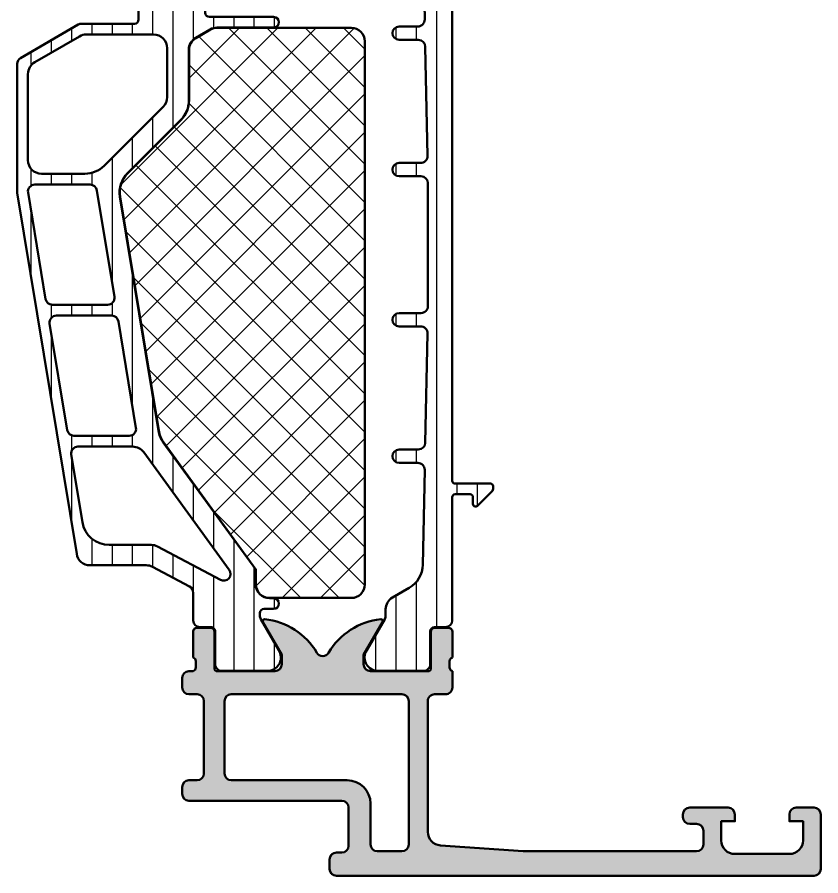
# Model space of a CAD drawing. Extents: x -20 to 43, y 0 to 100.
# Drawn here: x -15.9 to 43, y 0 to 62.9 of the extents above; entities that cross this region are included whole.
import ezdxf

# ---------------------------------------------------------------- set-up
doc = ezdxf.new("R2010")
doc.units = 0
for name, color, linetype, lineweight in [('0S-Alu contour', 7, 'Continuous', 50), ('0S-Alu hatch', 252, 'Continuous', 25), ('0S-Plastic contour', 254, 'Continuous', 50), ('0S-Plastic hatch', 253, 'Continuous', 25), ('0S-PT contour', 91, 'Continuous', 50), ('0S-PT hatch', 103, 'Continuous', 25)]:
    doc.layers.add(name, color=color, linetype=linetype, lineweight=lineweight)
pattern_1 = [(90, (0, 0), (-1.4859, 0), [])]

# ---------------------------------------------------------------- blocks, each defined once
blk = doc.blocks.new('245333__9DB8FEA5_2198_41D2_91DC_94A7C987D5EC___877F14B3_9AE6_434F_A324_C2FB7B6E098E_')
at = {"layer": '0S-Plastic hatch'}
h = blk.add_hatch(dxfattribs=at)
h.set_pattern_fill('ANSI31', color=256, scale=0.4680000000000001, angle=45, style=0)
h.set_pattern_definition(pattern_1)
edge = h.paths.add_edge_path()
edge.add_ellipse((-7.300000000000054, 62.75000000000009), major_axis=(-0.3100000000001444, 0), ratio=1, start_angle=90.00000000000131, end_angle=180, ccw=False)
edge.add_line((-7.300000000000046, 62.43999999999994), (-11.16602540378483, 62.43999999999995))
edge.add_arc((-11.16602540378483, 61.95000000000001), 0.4899999999999381, 90.00000000000082, 120.0000000000039)
edge.add_line((-11.41102540378482, 62.37435244785431), (-15.64499999999994, 59.92986607498724))
edge.add_arc((-15.39999999999991, 59.50551362713285), 0.4900000000000251, 120.0000000000018, 180)
edge.add_line((-15.88999999999994, 59.50551362713285), (-15.88999999999994, 50.05081865226767))
edge.add_line((-15.88999999999994, 50.05081865226767), (-11.52815944526324, 23.58898595353155))
edge.add_arc((-10.55134089668843, 23.74999999999993), 0.9899999999999542, 189.3601908019135, 270.0000000000008)
edge.add_line((-10.55134089668842, 22.75999999999998), (-6.449137756705169, 22.76000000000002))
edge.add_ellipse((-6.449137756705148, 21.74999999999991), major_axis=(-1.010000000000104, 0), ratio=1, start_angle=242.0205256115218, end_angle=270.0000000000012, ccw=False)
edge.add_line((-5.975290978483762, 22.64194687665201), (-3.260730834759506, 21.19983680029858))
edge.add_ellipse((-3.499999999999957, 20.74944778337535), major_axis=(-0.509999999999939, 0), ratio=1, start_angle=180, end_angle=242.02052561152152, ccw=False)
edge.add_line((-2.990000000000019, 20.74944778337535), (-2.989999999999916, 18.70999432109069))
edge.add_arc((-2.500002678902006, 18.70999432109071), 0.4899973210979099, 180, 269.9999999999992)
edge.add_line((-2.500002678902013, 18.2199969999928), (-1.689668666662214, 18.21999699999999))
edge.add_ellipse((-1.689668666659464, 17.90999699999998), major_axis=(-0.3100000000000094, 0), ratio=1, start_angle=179.9920752627534, end_angle=270.00000000050824, ccw=False)
edge.add_line((-1.37966866962467, 17.90995412304535), (-1.380000612376463, 15.51006375070075))
edge.add_arc((-0.8900046396270795, 15.50999597742939), 0.4899959774363776, 179.992075195331, 270.000000001076)
edge.add_line((-0.890004639617878, 15.01999999999302), (2.585822496191418, 15.01999999999999))
edge.add_arc((2.444228849115333, 15.99981807472283), 0.9899960709244703, 278.2228963588986, 392.7407569883272)
edge.add_line((3.27694055409673, 16.53524634894158), (1.958315574671388, 18.81917212144135))
edge.add_ellipse((2.399914507581875, 19.07412934928548), major_axis=(-0.5099145081066464, 0), ratio=1, start_angle=0, end_angle=29.999996599456495, ccw=False)
edge.add_line((1.889999999475229, 19.07412934928548), (1.890000000000078, 19.25000000092515))
edge.add_ellipse((2.200000000000024, 19.25000000000002), major_axis=(-0.3099999999999454, 0), ratio=1, start_angle=270.0000000000026, end_angle=360, ccw=False)
edge.add_line((2.200000000000009, 19.55999999999997), (2.900000000000041, 19.56))
edge.add_arc((2.900000000000034, 19.95000000000001), 0.3900000000000077, 270.000000000001, 450.000000000001)
edge.add_line((2.900000000000027, 20.34000000000002), (2.600000000000065, 20.34000000000001))
edge.add_ellipse((2.600000000000044, 21.35000000000001), major_axis=(-1.009999999999994, 0), ratio=1, start_angle=0, end_angle=90.0000000000012, ccw=False)
edge.add_line((1.590000000000049, 21.35000000000001), (1.590000000000053, 22.44675080303767))
edge.add_line((1.590000000000053, 22.44675080303767), (-5.179983979571751, 31.76483435439978))
edge.add_ellipse((-3.553859820878166, 32.9462827115076), major_axis=(-2.009999999999919, 0), ratio=1, start_angle=9.360190801913404, end_angle=35.999999999999716, ccw=False)
edge.add_line((-5.537097480105813, 32.6193754050415), (-8.36144021261586, 49.75372131560254))
edge.add_ellipse((-6.378202553388085, 50.08062862206865), major_axis=(-2.010000000000048, 0), ratio=1, start_angle=-45.00000000000023, end_angle=9.360190801913177, ccw=False)
edge.add_line((-7.799487183573072, 51.50191325225365), (-3.892857505438762, 55.4085429303879))
edge.add_arc((-5.299999999999997, 56.81568542494915), 1.990000000000012, 314.9999999999999, 360)
edge.add_line((-3.309999999999984, 56.81568542494915), (-3.309999999999867, 60.53341924626915))
edge.add_ellipse((-2.29999999999984, 60.53341924626912), major_axis=(-1.010000000000026, 0), ratio=1, start_angle=300, end_angle=360, ccw=False)
edge.add_line((-2.804999999999854, 61.40810490409142), (-1.73705080756882, 62.0246856578223))
edge.add_ellipse((-1.232050807568825, 61.15000000000002), major_axis=(-1.009999999999991, 0), ratio=1, start_angle=270.0000000000008, end_angle=300, ccw=False)
edge.add_line((-1.232050807568839, 62.16000000000001), (2.900000000000027, 62.16000000000001))
edge.add_arc((2.900000000000027, 62.55000000000001), 0.3900000000000006, 270, 450)
edge.add_line((2.900000000000027, 62.94000000000001), (-1.799999999999862, 62.93999999999995))
edge.add_ellipse((-1.799999999999855, 63.25), major_axis=(-0.310000000000052, 0), ratio=1, start_angle=0, end_angle=89.99999999999869, ccw=False)
edge.add_line((-2.109999999999907, 63.25), (-2.110000000522951, 63.42587054615558))
edge.add_ellipse((-1.600085349575124, 63.42587054617023), major_axis=(-0.5099146509478274, 0), ratio=1, start_angle=330.0000034023245, end_angle=360, ccw=False)
edge.add_line((-2.041684406197632, 63.68082784542122), (-0.7230594076423742, 65.96475365105847))
edge.add_arc((-1.555771112623823, 66.50018192527715), 0.9899960709244755, 327.2592430116779, 441.7771036411004)
edge.add_line((-1.414177465547719, 67.47999999999999), (-4.890004601357063, 67.48000000000695))
edge.add_arc((-4.890004601357041, 66.99000402256138), 0.4899959774455738, 90.00000000000249, 180.0079248057727)
edge.add_line((-5.380000574115619, 66.98993624928089), (-5.379668631363848, 64.59004587698514))
edge.add_ellipse((-5.689668628413841, 64.5900030000152), major_axis=(-0.3100000000152093, 0), ratio=1, start_angle=90.0000000028117, end_angle=180.0079247400522, ccw=False)
edge.add_line((-5.689668628398628, 64.280003), (-6.500000000000206, 64.28000299999998))
edge.add_arc((-6.500000000000198, 63.79000299999998), 0.4899999999999949, 90.00000000000082, 180)
edge.add_line((-6.990000000000193, 63.79000299999998), (-6.989999999999909, 62.75000000000009))
edge = h.paths.add_edge_path()
edge.add_ellipse((-10.92842712474605, 53.45000000000009), major_axis=(-2.000000000000013, 0), ratio=1, start_angle=89.9999999999996, end_angle=135.0000000000006, ccw=False)
edge.add_line((-10.92842712474606, 51.45000000000007), (-14.10000000000004, 51.45000000000008))
edge.add_ellipse((-14.10000000000004, 52.44999999999996), major_axis=(-0.9999999999998792, 0), ratio=1, start_angle=0, end_angle=90, ccw=False)
edge.add_line((-15.09999999999992, 52.44999999999996), (-15.09999999999991, 58.75495827718645))
edge.add_ellipse((-14.09999999999986, 58.75495827718645), major_axis=(-1.000000000000049, 0), ratio=1, start_angle=299.9999999999996, end_angle=360, ccw=False)
edge.add_line((-14.59999999999988, 59.62098368097094), (-11.31769145362403, 61.51602540378438))
edge.add_ellipse((-10.817691453624, 60.64999999999987), major_axis=(-1.000000000000083, 0), ratio=1, start_angle=269.9999999999996, end_angle=299.9999999999991, ccw=False)
edge.add_line((-10.817691453624, 61.64999999999994), (-5.899999999999842, 61.64999999999992))
edge.add_ellipse((-5.899999999999849, 60.64999999999994), major_axis=(-0.9999999999999857, 0), ratio=1, start_angle=180, end_angle=269.9999999999996, ccw=False)
edge.add_line((-4.899999999999863, 60.64999999999994), (-4.899999999999977, 57.06421356237299))
edge.add_ellipse((-5.899999999999991, 57.06421356237303), major_axis=(-1.000000000000014, 0), ratio=1, start_angle=134.9999999999999, end_angle=180, ccw=False)
edge.add_line((-5.192893218813434, 56.35710678118647), (-9.514213562372934, 52.035786437627))
edge = h.paths.add_edge_path()
edge.add_line((-10.05162119400548, 50.23132022548909), (-8.765906908291077, 42.43132022548903))
edge.add_ellipse((-9.259249609591507, 42.34999999999994), major_axis=(-0.5, 0), ratio=1, start_angle=90.0000000000008, end_angle=189.3601908019147, ccw=False)
edge.add_line((-9.2592496095915, 41.84999999999994), (-13.31322668217834, 41.84999999999987))
edge.add_ellipse((-13.31322668217834, 42.34999999999987), major_axis=(-0.5000000000000071, 0), ratio=1, start_angle=9.360190801914598, end_angle=90.0000000000008, ccw=False)
edge.add_line((-13.80656938347878, 42.26867977451078), (-15.09228366919318, 50.06867977451092))
edge.add_ellipse((-14.59894096789276, 50.15), major_axis=(-0.4999999999999977, 0), ratio=1, start_angle=-90, end_angle=9.36019080191312, ccw=False)
edge.add_line((-14.59894096789276, 50.65), (-10.54496389530591, 50.65000000000001))
edge.add_ellipse((-10.5449638953059, 50.15000000000001), major_axis=(-0.4999999999999929, 0), ratio=1, start_angle=189.3601908019131, end_angle=270.0000000000008, ccw=False)
edge = h.paths.add_edge_path()
edge.add_line((-8.469203611587785, 40.63132022548901), (-7.183489325873509, 32.83132022548905))
edge.add_ellipse((-7.676832027173936, 32.74999999999997), major_axis=(-0.4999999999999977, 0), ratio=1, start_angle=90.0000000000008, end_angle=189.3601908019131, ccw=False)
edge.add_line((-7.676832027173929, 32.24999999999996), (-11.73080909976075, 32.24999999999989))
edge.add_ellipse((-11.73080909976076, 32.7499999999999), major_axis=(-0.5, 0), ratio=1, start_angle=9.360190801912324, end_angle=90.0000000000008, ccw=False)
edge.add_line((-12.22415180106119, 32.66867977451082), (-13.50986608677547, 40.46867977451078))
edge.add_ellipse((-13.01652338547504, 40.54999999999988), major_axis=(-0.5000000000000059, 0), ratio=1, start_angle=-90, end_angle=9.360190801913802, ccw=False)
edge.add_line((-13.01652338547504, 41.04999999999987), (-8.962546312888222, 41.04999999999993))
edge.add_ellipse((-8.962546312888215, 40.54999999999993), major_axis=(-0.5, 0), ratio=1, start_angle=189.3601908019131, end_angle=270.0000000000008, ccw=False)
edge = h.paths.add_edge_path()
edge.add_line((-6.617099971167313, 31.03778525229242), (-0.3545223396388053, 22.41808662470939))
edge.add_ellipse((-0.7590308368262769, 22.12419399856317), major_axis=(-0.4999999999999938, 0), ratio=1, start_angle=62.02052561152033, end_angle=215.9999999999994, ccw=False)
edge.add_line((-0.9936084498071444, 21.68263613883446), (-5.606275895685634, 24.1331157194574))
edge.add_arc((-6.075431121647334, 23.25000000000009), 0.9999999999998893, 62.0205256115197, 90.00000000000072)
edge.add_line((-6.075431121647346, 24.24999999999998), (-9.13913912611224, 24.24999999999994))
edge.add_ellipse((-9.13913912611227, 26.24999999999988), major_axis=(-1.999999999999943, 0), ratio=1, start_angle=9.360190801913689, end_angle=90.0000000000008, ccw=False)
edge.add_line((-11.11250993131393, 25.92471909804355), (-11.92744850435802, 30.86867977451082))
edge.add_ellipse((-11.43410580305759, 30.9499999999999), major_axis=(-0.5000000000000054, 0), ratio=1, start_angle=-89.9999999999992, end_angle=9.360190801913404, ccw=False)
edge.add_line((-11.4341058030576, 31.44999999999991), (-7.42611696554227, 31.44999999999996))
edge.add_ellipse((-7.426116965542263, 30.44999999999995), major_axis=(-1.000000000000003, 0), ratio=1, start_angle=215.9999999999999, end_angle=270.0000000000004, ccw=False)
at = {"layer": '0S-Alu contour', "color": 7}
for points in [[(-14.59999999999988, 59.62098368097094), (-11.31769145362403, 61.51602540378438)], [(-10.817691453624, 61.64999999999994), (-5.899999999999842, 61.64999999999992)], [(-4.899999999999863, 60.64999999999994), (-4.899999999999977, 57.06421356237299)], [(-15.09999999999992, 52.44999999999996), (-15.09999999999991, 58.75495827718645)], [(-5.192893218813434, 56.35710678118647), (-9.514213562372934, 52.035786437627)], [(-10.92842712474606, 51.45000000000007), (-14.10000000000004, 51.45000000000008)], [(-14.59894096789276, 50.65), (-10.54496389530591, 50.65000000000001)], [(-13.80656938347878, 42.26867977451078), (-15.09228366919318, 50.06867977451092)], [(-10.05162119400548, 50.23132022548909), (-8.765906908291077, 42.43132022548903)], [(-9.2592496095915, 41.84999999999994), (-13.31322668217834, 41.84999999999987)], [(-13.01652338547504, 41.04999999999987), (-8.962546312888222, 41.04999999999993)], [(-12.22415180106119, 32.66867977451082), (-13.50986608677547, 40.46867977451078)], [(-8.469203611587785, 40.63132022548901), (-7.183489325873509, 32.83132022548905)], [(-7.676832027173929, 32.24999999999996), (-11.73080909976075, 32.24999999999989)], [(-11.11250993131393, 25.92471909804355), (-11.92744850435802, 30.86867977451082)], [(-11.4341058030576, 31.44999999999991), (-7.42611696554227, 31.44999999999996)], [(-6.617099971167313, 31.03778525229242), (-0.3545223396388053, 22.41808662470939)], [(-6.075431121647346, 24.24999999999998), (-9.13913912611224, 24.24999999999994)], [(-0.9936084498071444, 21.68263613883446), (-5.606275895685634, 24.1331157194574)]]:
    blk.add_lwpolyline(points, dxfattribs=at)
at = {"layer": '0S-Alu contour', "color": 7, "extrusion": (0, 0, -1)}
for centre, radius, start, end in [((10.817691453624, 60.64999999999987), 1.000000000000083, 60.00000000000089, 90.0000000000004), ((5.899999999999849, 60.64999999999994), 0.9999999999999857, 90.0000000000004, 180), ((14.09999999999986, 58.75495827718645), 1.000000000000049, 0, 60.00000000000041), ((5.899999999999991, 57.06421356237303), 1.000000000000014, 180, 225.0000000000001), ((14.10000000000004, 52.44999999999996), 0.9999999999998792, 270, 0), ((10.92842712474605, 53.45000000000009), 2.000000000000013, 224.9999999999995, 270.0000000000004), ((14.59894096789276, 50.15), 0.4999999999999977, 350.6398091980869, 90), ((10.5449638953059, 50.15000000000001), 0.4999999999999929, 89.9999999999992, 170.6398091980869), ((13.31322668217834, 42.34999999999987), 0.5000000000000071, 269.9999999999992, 350.6398091980854), ((9.259249609591507, 42.34999999999994), 0.5, 170.6398091980853, 269.9999999999992), ((13.01652338547504, 40.54999999999988), 0.5000000000000059, 350.6398091980862, 90), ((8.962546312888215, 40.54999999999993), 0.5, 89.9999999999992, 170.6398091980869), ((7.676832027173936, 32.74999999999997), 0.4999999999999977, 170.6398091980869, 269.9999999999992), ((11.73080909976076, 32.7499999999999), 0.5, 269.9999999999992, 350.6398091980877), ((11.43410580305759, 30.9499999999999), 0.5000000000000054, 350.6398091980866, 89.9999999999992), ((7.426116965542263, 30.44999999999995), 1.000000000000003, 89.99999999999959, 144.0000000000001), ((9.13913912611227, 26.24999999999988), 1.999999999999943, 269.9999999999992, 350.6398091980863), ((0.7590308368262769, 22.12419399856317), 0.4999999999999938, 144.0000000000006, 297.9794743884797)]:
    blk.add_arc(centre, radius, start, end, dxfattribs=at)
at = {"layer": '0S-Alu contour', "color": 7}
blk.add_arc((-6.075431121647334, 23.25000000000009), 0.9999999999998893, 62.0205256115197, 90.00000000000072, dxfattribs=at)
at = {"layer": '0S-Plastic contour', "color": 7}
for points in [[(-1.414177465547719, 67.47999999999999), (-4.890004601357063, 67.48000000000695)], [(-5.380000574115619, 66.98993624928089), (-5.379668631363848, 64.59004587698514)], [(-2.041684406197632, 63.68082784542122), (-0.7230594076423742, 65.96475365105847)], [(-5.689668628398628, 64.280003), (-6.500000000000206, 64.28000299999998)], [(-6.990000000000193, 63.79000299999998), (-6.989999999999909, 62.75000000000009)], [(-2.109999999999907, 63.25), (-2.110000000522951, 63.42587054615558)], [(2.900000000000027, 62.94000000000001), (-1.799999999999862, 62.93999999999995)], [(-11.41102540378482, 62.37435244785431), (-15.64499999999994, 59.92986607498724)], [(-7.300000000000046, 62.43999999999994), (-11.16602540378483, 62.43999999999995)], [(-2.804999999999854, 61.40810490409142), (-1.73705080756882, 62.0246856578223)], [(-1.232050807568839, 62.16000000000001), (2.900000000000027, 62.16000000000001)], [(-3.309999999999984, 56.81568542494915), (-3.309999999999867, 60.53341924626915)], [(-15.88999999999994, 59.50551362713285), (-15.88999999999994, 50.05081865226767), (-11.52815944526324, 23.58898595353155)], [(-7.799487183573072, 51.50191325225365), (-3.892857505438762, 55.4085429303879)], [(-5.537097480105813, 32.6193754050415), (-8.36144021261586, 49.75372131560254)], [(1.590000000000049, 21.35000000000001), (1.590000000000053, 22.44675080303767), (-5.179983979571751, 31.76483435439978)], [(-10.55134089668842, 22.75999999999998), (-6.449137756705169, 22.76000000000002)], [(-5.975290978483762, 22.64194687665201), (-3.260730834759506, 21.19983680029858)], [(-2.990000000000019, 20.74944778337535), (-2.989999999999916, 18.70999432109069)], [(2.900000000000027, 20.34000000000002), (2.600000000000065, 20.34000000000001)], [(2.200000000000009, 19.55999999999997), (2.900000000000041, 19.56)], [(1.889999999475229, 19.07412934928548), (1.890000000000078, 19.25000000092515)], [(3.27694055409673, 16.53524634894158), (1.958315574671388, 18.81917212144135)], [(-2.500002678902013, 18.2199969999928), (-1.689668666662214, 18.21999699999999)], [(-1.37966866962467, 17.90995412304535), (-1.380000612376463, 15.51006375070075)], [(-0.890004639617878, 15.01999999999302), (2.585822496191418, 15.01999999999999)]]:
    blk.add_lwpolyline(points, dxfattribs=at)
for centre, radius, start, end in [((-4.890004601357041, 66.99000402256138), 0.4899959774455738, 90.00000000000249, 180.0079248057727), ((-1.555771112623823, 66.50018192527715), 0.9899960709244755, 327.2592430116779, 81.77710364110041), ((-6.500000000000198, 63.79000299999998), 0.4899999999999949, 90.00000000000082, 180), ((2.900000000000027, 62.55000000000001), 0.3900000000000006, 270, 90), ((-11.16602540378483, 61.95000000000001), 0.4899999999999381, 90.00000000000082, 120.0000000000039), ((-15.39999999999991, 59.50551362713285), 0.4900000000000251, 120.0000000000018, 180), ((-5.299999999999997, 56.81568542494915), 1.990000000000012, 314.9999999999999, 0), ((-10.55134089668843, 23.74999999999993), 0.9899999999999542, 189.3601908019135, 270.0000000000008), ((2.900000000000034, 19.95000000000001), 0.3900000000000077, 270.000000000001, 90.00000000000104), ((-2.500002678902006, 18.70999432109071), 0.4899973210979099, 180, 269.9999999999992), ((2.444228849115333, 15.99981807472283), 0.9899960709244703, 278.2228963588986, 32.74075698832719), ((-0.8900046396270795, 15.50999597742939), 0.4899959774363776, 179.992075195331, 270.000000001076)]:
    blk.add_arc(centre, radius, start, end, dxfattribs=at)
at = {"layer": '0S-Plastic contour', "color": 7, "extrusion": (0, 0, -1)}
for centre, radius, start, end in [((5.689668628413841, 64.5900030000152), 0.3100000000152093, 179.9920752599478, 269.9999999971883), ((1.600085349575124, 63.42587054617023), 0.5099146509478274, 0, 29.99999659767549), ((1.799999999999855, 63.25), 0.310000000000052, 270.0000000000013, 0), ((7.300000000000054, 62.75000000000009), 0.3100000000001444, 180, 269.9999999999987), ((1.232050807568825, 61.15000000000002), 1.009999999999991, 60.00000000000003, 89.9999999999992), ((2.29999999999984, 60.53341924626912), 1.010000000000026, 0, 59.99999999999997), ((6.378202553388085, 50.08062862206865), 2.010000000000048, 350.6398091980868, 45.00000000000024), ((3.553859820878166, 32.9462827115076), 2.009999999999919, 324.0000000000003, 350.6398091980866), ((6.449137756705148, 21.74999999999991), 1.010000000000104, 89.99999999999879, 117.9794743884782), ((3.499999999999957, 20.74944778337535), 0.509999999999939, 117.9794743884785, 180), ((-2.600000000000044, 21.35000000000001), 1.009999999999994, 269.9999999999988, 0), ((-2.200000000000024, 19.25000000000002), 0.3099999999999454, 0, 89.99999999999739), ((-2.399914507581875, 19.07412934928548), 0.5099145081066464, 330.0000034005435, 0), ((1.689668666659464, 17.90999699999998), 0.3100000000000094, 89.99999999949178, 180.0079247372467)]:
    blk.add_arc(centre, radius, start, end, dxfattribs=at)
blk = doc.blocks.new('465790__BE0D87D7_DF7E_4450_B48A_4E6B2054C788_')
at = {"layer": '0S-PT hatch'}
h = blk.add_hatch(dxfattribs=at)
h.set_pattern_fill('ANSI37', color=256, scale=0.625, angle=90, style=0)
h.set_pattern_definition([(135, (0, 0), (-1.403165018917055, -1.403165018917055), []), (225, (0, 0), (1.403165018917055, -1.403165018917055), [])])
edge = h.paths.add_edge_path()
edge.add_line((9.590000000000067, 61.14999999999987), (9.590000000000124, 21.35000000000009))
edge.add_ellipse((8.6000000000001, 21.35000000000009), major_axis=(-0.9900000000000233, 0), ratio=1, start_angle=89.9999999999996, end_angle=180, ccw=False)
edge.add_line((8.600000000000094, 20.36000000000006), (2.900000000000019, 20.36000000000006))
edge.add_line((2.900000000000019, 20.36000000000006), (2.600000000000065, 20.36000000000001))
edge.add_ellipse((2.600000000000044, 21.35000000000001), major_axis=(-0.9899999999999913, 0), ratio=1, start_angle=0, end_angle=90.0000000000012, ccw=False)
edge.add_line((1.610000000000052, 21.35000000000001), (1.610000000000049, 22.45324919696233))
edge.add_line((1.610000000000049, 22.45324919696233), (-5.163803639684252, 31.77659005944564))
edge.add_ellipse((-3.553859820878166, 32.94628271150761), major_axis=(-1.989999999999923, 0), ratio=1, start_angle=9.360190801913518, end_angle=35.999999999999886, ccw=False)
edge.add_line((-5.5173637720538, 32.62262821406107), (-8.341706504563845, 49.7569741246221))
edge.add_ellipse((-6.378202553388092, 50.08062862206865), major_axis=(-1.990000000000043, 0), ratio=1, start_angle=-45.0000000000004, end_angle=9.360190801913404, ccw=False)
edge.add_line((-7.785345047949343, 51.48777111662992), (-3.878715369815033, 55.39440079476417))
edge.add_arc((-5.300000000000011, 56.81568542494915), 2.010000000000019, 315.0000000000002, 360)
edge.add_line((-3.289999999999992, 56.81568542494915), (-3.289999999999871, 60.53341924626915))
edge.add_ellipse((-2.299999999999847, 60.5334192462691), major_axis=(-0.9900000000000233, 0), ratio=1, start_angle=299.99999999999915, end_angle=360, ccw=False)
edge.add_line((-2.794999999999845, 61.39078439601572), (-1.727050807568815, 62.00736514974662))
edge.add_ellipse((-1.232050807568832, 61.15000000000002), major_axis=(-0.9899999999999893, 0), ratio=1, start_angle=270.0000000000004, end_angle=299.9999999999992, ccw=False)
edge.add_line((-1.232050807568839, 62.14000000000002), (2.900000000000019, 62.13999999999995))
edge.add_line((2.900000000000019, 62.13999999999995), (8.600000000000023, 62.13999999999992))
edge.add_ellipse((8.600000000000016, 61.14999999999987), major_axis=(-0.9900000000000517, 0), ratio=1, start_angle=180, end_angle=269.99999999999955, ccw=False)
at = {"layer": '0S-PT contour', "color": 7}
for points in [[(-2.794999999999845, 61.39078439601572), (-1.727050807568815, 62.00736514974662)], [(-1.232050807568839, 62.14000000000002), (2.900000000000019, 62.13999999999995), (8.600000000000023, 62.13999999999992)], [(9.590000000000067, 61.14999999999987), (9.590000000000124, 21.35000000000009)], [(-3.289999999999992, 56.81568542494915), (-3.289999999999871, 60.53341924626915)], [(-7.785345047949343, 51.48777111662992), (-3.878715369815033, 55.39440079476417)], [(-5.5173637720538, 32.62262821406107), (-8.341706504563845, 49.7569741246221)], [(1.610000000000052, 21.35000000000001), (1.610000000000049, 22.45324919696233), (-5.163803639684252, 31.77659005944564)], [(8.600000000000094, 20.36000000000006), (2.900000000000019, 20.36000000000006), (2.600000000000065, 20.36000000000001)]]:
    blk.add_lwpolyline(points, dxfattribs=at)
at = {"layer": '0S-PT contour', "color": 7, "extrusion": (0, 0, -1)}
for centre, radius, start, end in [((1.232050807568832, 61.15000000000002), 0.9899999999999893, 60.00000000000078, 89.99999999999959), ((-8.600000000000016, 61.14999999999987), 0.9900000000000517, 90.00000000000043, 180), ((2.299999999999847, 60.5334192462691), 0.9900000000000233, 0, 60.00000000000087), ((6.378202553388092, 50.08062862206865), 1.990000000000043, 350.6398091980866, 45.00000000000039), ((3.553859820878166, 32.94628271150761), 1.989999999999923, 324.0000000000002, 350.6398091980865), ((-2.600000000000044, 21.35000000000001), 0.9899999999999913, 269.9999999999988, 0), ((-8.6000000000001, 21.35000000000009), 0.9900000000000233, 180, 270.0000000000004)]:
    blk.add_arc(centre, radius, start, end, dxfattribs=at)
at = {"layer": '0S-PT contour', "color": 7}
blk.add_arc((-5.300000000000011, 56.81568542494915), 2.010000000000019, 315.0000000000002, 0, dxfattribs=at)
blk = doc.blocks.new('245333__FA15FDA5_F8B8_4CA8_B346_1C210107C9AF___FF78E482_AEAB_46B1_B219_FD21EC1E9B16_')
at = {"layer": '0S-Plastic hatch'}
h = blk.add_hatch(dxfattribs=at)
h.set_pattern_fill('ANSI31', color=256, scale=0.4680000000000001, angle=45, style=0)
h.set_pattern_definition(pattern_1)
edge = h.paths.add_edge_path()
edge.add_line((15.98999999999989, 73.79000299999997), (15.98999999999992, 64.75000000000767))
edge.add_arc((16.19999999999993, 64.75000000000767), 0.2100000000000151, 180, 269.9999999999971)
edge.add_line((16.19999999999992, 64.54000000000767), (17.29999999999603, 64.54000000000755))
edge.add_arc((17.29999999999605, 64.75000000000774), 0.2100000000001927, 269.9999999999932, 360)
edge.add_line((17.50999999999624, 64.75000000000774), (17.50999999999623, 65.25000000000763))
edge.add_ellipse((17.69999999999624, 65.25000000000763), major_axis=(-0.1900000000000084, 0), ratio=1, start_angle=225.0000000000016, end_angle=360, ccw=False)
edge.add_line((17.83435028842169, 65.38435028843308), (18.93435028842167, 64.2843502884331))
edge.add_ellipse((18.79999999999616, 64.15000000000761), major_axis=(-0.190000000000084, 0), ratio=1, start_angle=180, end_angle=224.9999999999962, ccw=False)
edge.add_line((18.98999999999624, 64.15000000000761), (18.98999999999601, 63.9500000000072))
edge.add_ellipse((18.7999999999962, 63.95000000000742), major_axis=(-0.1899999999998023, 0), ratio=1, start_angle=90, end_angle=180, ccw=False)
edge.add_line((18.7999999999962, 63.76000000000762), (16.19999999999615, 63.76000000000761))
edge.add_arc((16.19999999999616, 63.55000000001139), 0.2099999999962208, 90.00000000000095, 180)
edge.add_line((15.98999999999994, 63.55000000001139), (15.99000000000006, 28.94999999999603))
edge.add_arc((16.19999999999617, 28.94999999999603), 0.2099999999961071, 180, 270)
edge.add_line((16.19999999999617, 28.73999999999992), (18.79999999999621, 28.73999999999993))
edge.add_ellipse((18.7999999999962, 28.55000000000013), major_axis=(-0.1899999999997952, 0), ratio=1, start_angle=180, end_angle=269.99999999999784, ccw=False)
edge.add_line((18.989999999996, 28.55000000000013), (18.98999999999625, 28.3500000000002))
edge.add_ellipse((18.79999999999621, 28.34999999999995), major_axis=(-0.1900000000000368, 0), ratio=1, start_angle=135.0000000000015, end_angle=180, ccw=False)
edge.add_line((18.93435028842168, 28.21564971157449), (17.83435028842168, 27.11564971157447))
edge.add_ellipse((17.69999999999624, 27.24999999999992), major_axis=(-0.1900000000000011, 0), ratio=1, start_angle=0, end_angle=134.9999999999985, ccw=False)
edge.add_line((17.50999999999624, 27.24999999999992), (17.50999999999624, 27.74999999999979))
edge.add_arc((17.29999999999605, 27.74999999999979), 0.2100000000001891, 0, 90.0000000000058)
edge.add_line((17.29999999999603, 27.95999999999998), (16.20000000000375, 27.95999999999988))
edge.add_arc((16.20000000000377, 27.74999999999617), 0.2100000000037028, 90.00000000000486, 180)
edge.add_line((15.99000000000007, 27.74999999999617), (15.99000000000011, 18.70999700000012))
edge.add_ellipse((15.5, 18.70999700000012), major_axis=(-0.4900000000001051, 0), ratio=1, start_angle=90, end_angle=180, ccw=False)
edge.add_line((15.5, 18.21999700000001), (14.68966598775747, 18.21999700000002))
edge.add_arc((14.68966598775747, 17.90999700000001), 0.3100000000000058, 90, 180)
edge.add_line((14.37966598775746, 17.90999700000001), (14.38000061716089, 15.50999722280127))
edge.add_ellipse((13.89000531041818, 15.50999530673904), major_axis=(-0.4899953067464561, 0), ratio=1, start_angle=89.99992156330188, end_angle=180.0002240468632, ccw=False)
edge.add_line((13.89000463962507, 15.01999999999304), (10.41417750381583, 15.02000000000001))
edge.add_ellipse((10.55577115089187, 15.99981807472286), major_axis=(-0.9899960709244748, 0), ratio=1, start_angle=-32.74075698839442, end_angle=81.77710364110402, ccw=False)
edge.add_line((9.723059445911097, 16.53524634894259), (11.04169560919379, 18.81919149350405))
edge.add_arc((10.60002263812885, 19.07419146728957), 0.5099999999999473, 330.0000034006555, 360.5398516222405)
edge.add_line((11.11000000000013, 19.07899671221209), (11.11000000000013, 19.53149545762268))
edge.add_ellipse((12.10000000000008, 19.53149545762267), major_axis=(-0.9899999999999485, 0), ratio=1, start_angle=299.9999999999983, end_angle=360, ccw=False)
edge.add_line((11.60500000000013, 20.38886060736924), (12.82844590919087, 21.09521743237939))
edge.add_arc((11.82344590919092, 22.83592849398614), 2.010000000000001, 299.9999999999983, 358.8298047176663)
edge.add_line((13.83302670811728, 22.79487958917154), (13.97488342538068, 29.7395846062411))
edge.add_arc((13.46498978983219, 29.75000000000003), 0.5100000000000029, 358.8298047176656, 449.9999999999996)
edge.add_line((13.4649897898322, 30.26000000000003), (12.1, 30.26000000000003))
edge.add_ellipse((12.1, 30.75000000000003), major_axis=(-0.490000000000002, 0), ratio=1, start_angle=-90, end_angle=90, ccw=False)
edge.add_line((12.1, 31.24000000000004), (13.50584299149151, 31.24000000000002))
edge.add_arc((13.50584299149152, 31.75000000000002), 0.509999999999998, 269.9999999999992, 358.8298047176663)
edge.add_line((14.01573662704, 31.73958460624109), (14.17914943367725, 39.73958460624114))
edge.add_arc((13.66925579812882, 39.75000000000008), 0.5099999999999496, 358.8298047176656, 450.0000000000004)
edge.add_line((13.66925579812882, 40.26000000000002), (12.10000000000001, 40.26000000000002))
edge.add_ellipse((12.10000000000001, 40.75000000000002), major_axis=(-0.490000000000002, 0), ratio=1, start_angle=-90, end_angle=90, ccw=False)
edge.add_line((12.10000000000001, 41.24000000000003), (13.69999999999992, 41.24000000000002))
edge.add_arc((13.69999999999992, 41.7500000000001), 0.5100000000000762, 269.9999999999996, 360)
edge.add_line((14.21, 41.7500000000001), (14.21, 50.75000000000001))
edge.add_arc((13.69999999999999, 50.75000000000001), 0.5100000000000087, 0, 89.9999999999996)
edge.add_line((13.69999999999999, 51.26000000000002), (12.1, 51.26000000000002))
edge.add_ellipse((12.1, 51.75000000000003), major_axis=(-0.490000000000002, 0), ratio=1, start_angle=-90, end_angle=90, ccw=False)
edge.add_line((12.1, 52.24000000000003), (13.66925579812878, 52.24000000000004))
edge.add_arc((13.66925579812878, 52.75000000000003), 0.5099999999999838, 270.0000000000004, 361.1701952823312)
edge.add_line((14.17914943367725, 52.76041539375893), (14.01573662704, 60.76041539375893))
edge.add_arc((13.50584299149152, 60.74999999999999), 0.5099999999999995, 1.170195282334352, 89.999999999998)
edge.add_line((13.50584299149154, 61.25999999999999), (12.09999999999998, 61.26000000000004))
edge.add_ellipse((12.09999999999998, 61.75000000000003), major_axis=(-0.4899999999999878, 0), ratio=1, start_angle=-90, end_angle=90, ccw=False)
edge.add_line((12.09999999999998, 62.24000000000001), (13.46498978983221, 62.24000000000003))
edge.add_arc((13.4649897898322, 62.75000000000003), 0.509999999999998, 270.0000000000008, 361.1701952823344)
edge.add_line((13.97488342538068, 62.76041539375897), (13.83302670811728, 69.70512041082851))
edge.add_arc((11.82344590919098, 69.66407150601391), 2.009999999999937, 1.170195282334352, 59.99999999999964)
edge.add_line((12.82844590919096, 71.40478256762057), (11.60500000000011, 72.11113939263083))
edge.add_ellipse((12.10000000000011, 72.96850454237742), major_axis=(-0.9899999999999904, 0), ratio=1, start_angle=0, end_angle=59.99999999999977, ccw=False)
edge.add_line((11.11000000000011, 72.96850454237742), (11.11000000000015, 73.4210032878028))
edge.add_arc((10.60002263812846, 73.42580853271025), 0.5100000000002292, 359.4601483794541, 389.999996599346)
edge.add_line((11.04169560919363, 73.68080850649592), (9.723059445910877, 75.9647536510575))
edge.add_ellipse((10.55577115089171, 76.50018192527715), major_axis=(-0.989996070924484, 0), ratio=1, start_angle=-81.777103641096, end_angle=32.740756988388284, ccw=False)
edge.add_line((10.41417750381553, 77.47999999999999), (13.89000463962494, 77.48000000000695))
edge.add_ellipse((13.89000463962493, 76.99000402256138), major_axis=(-0.4899959774455738, 0), ratio=1, start_angle=179.9920113084649, end_angle=269.99999999999835, ccw=False)
edge.add_line((14.38000061230764, 76.98993570292706), (14.37966598785453, 74.59000439430844))
edge.add_arc((14.68966598775733, 74.590003), 0.3099999999059286, 179.9997422960936, 270.0000000000007)
edge.add_line((14.68966598775733, 74.28000300009407), (15.49999999999984, 74.280003))
edge.add_ellipse((15.49999999999985, 73.79000299999996), major_axis=(-0.4900000000000376, 0), ratio=1, start_angle=180, end_angle=270.0000000000008, ccw=False)
at = {"layer": '0S-Plastic contour', "color": 7}
for points in [[(10.41417750381553, 77.47999999999999), (13.89000463962494, 77.48000000000695)], [(14.38000061230764, 76.98993570292706), (14.37966598785453, 74.59000439430844)], [(11.04169560919363, 73.68080850649592), (9.723059445910877, 75.9647536510575)], [(14.68966598775733, 74.28000300009407), (15.49999999999984, 74.280003)], [(15.98999999999989, 73.79000299999997), (15.98999999999992, 64.75000000000767)], [(11.11000000000011, 72.96850454237742), (11.11000000000015, 73.4210032878028)], [(12.82844590919096, 71.40478256762057), (11.60500000000011, 72.11113939263083)], [(13.97488342538068, 62.76041539375897), (13.83302670811728, 69.70512041082851)], [(17.50999999999624, 64.75000000000774), (17.50999999999623, 65.25000000000763)], [(17.83435028842169, 65.38435028843308), (18.93435028842167, 64.2843502884331)], [(16.19999999999992, 64.54000000000767), (17.29999999999603, 64.54000000000755)], [(18.7999999999962, 63.76000000000762), (16.19999999999615, 63.76000000000761)], [(18.98999999999624, 64.15000000000761), (18.98999999999601, 63.9500000000072)], [(15.98999999999994, 63.55000000001139), (15.99000000000006, 28.94999999999603)], [(12.09999999999998, 62.24000000000001), (13.46498978983221, 62.24000000000003)], [(13.50584299149154, 61.25999999999999), (12.09999999999998, 61.26000000000004)], [(14.17914943367725, 52.76041539375893), (14.01573662704, 60.76041539375893)], [(12.1, 52.24000000000003), (13.66925579812878, 52.24000000000004)], [(13.69999999999999, 51.26000000000002), (12.1, 51.26000000000002)], [(14.21, 41.7500000000001), (14.21, 50.75000000000001)], [(12.10000000000001, 41.24000000000003), (13.69999999999992, 41.24000000000002)], [(13.66925579812882, 40.26000000000002), (12.10000000000001, 40.26000000000002)], [(14.01573662704, 31.73958460624109), (14.17914943367725, 39.73958460624114)], [(12.1, 31.24000000000004), (13.50584299149151, 31.24000000000002)], [(13.4649897898322, 30.26000000000003), (12.1, 30.26000000000003)], [(13.83302670811728, 22.79487958917154), (13.97488342538068, 29.7395846062411)], [(16.19999999999617, 28.73999999999992), (18.79999999999621, 28.73999999999993)], [(18.989999999996, 28.55000000000013), (18.98999999999625, 28.3500000000002)], [(15.99000000000007, 27.74999999999617), (15.99000000000011, 18.70999700000012)], [(17.29999999999603, 27.95999999999998), (16.20000000000375, 27.95999999999988)], [(17.50999999999624, 27.24999999999992), (17.50999999999624, 27.74999999999979)], [(18.93435028842168, 28.21564971157449), (17.83435028842168, 27.11564971157447)], [(11.60500000000013, 20.38886060736924), (12.82844590919087, 21.09521743237939)], [(11.11000000000013, 19.07899671221209), (11.11000000000013, 19.53149545762268)], [(9.723059445911097, 16.53524634894259), (11.04169560919379, 18.81919149350405)], [(14.37966598775746, 17.90999700000001), (14.38000061716089, 15.50999722280127)], [(15.5, 18.21999700000001), (14.68966598775747, 18.21999700000002)], [(13.89000463962507, 15.01999999999304), (10.41417750381583, 15.02000000000001)]]:
    blk.add_lwpolyline(points, dxfattribs=at)
at = {"layer": '0S-Plastic contour', "color": 7, "extrusion": (0, 0, -1)}
for centre, radius, start, end in [((-10.55577115089171, 76.50018192527715), 0.989996070924484, 327.2592430116117, 81.77710364109603), ((-13.89000463962493, 76.99000402256138), 0.4899959774455738, 90.00000000000165, 180.0079886915352), ((-15.49999999999985, 73.79000299999996), 0.4900000000000376, 89.99999999999918, 180), ((-12.10000000000011, 72.96850454237742), 0.9899999999999904, 300.0000000000002, 0), ((-17.69999999999624, 65.25000000000763), 0.1900000000000084, 0, 134.9999999999984), ((-18.79999999999616, 64.15000000000761), 0.190000000000084, 135.0000000000038, 180), ((-18.7999999999962, 63.95000000000742), 0.1899999999998023, 180, 270), ((-12.09999999999998, 61.75000000000003), 0.4899999999999878, 270, 90), ((-12.1, 51.75000000000003), 0.490000000000002, 270, 90), ((-12.10000000000001, 40.75000000000002), 0.490000000000002, 270, 90), ((-12.1, 30.75000000000003), 0.490000000000002, 270, 90), ((-18.7999999999962, 28.55000000000013), 0.1899999999997952, 90.00000000000216, 180), ((-18.79999999999621, 28.34999999999995), 0.1900000000000368, 180, 224.9999999999985), ((-17.69999999999624, 27.24999999999992), 0.1900000000000011, 225.0000000000015, 0), ((-12.10000000000008, 19.53149545762267), 0.9899999999999486, 0, 60.00000000000173), ((-15.5, 18.70999700000012), 0.4900000000001051, 180, 270), ((-10.55577115089187, 15.99981807472286), 0.989996070924475, 278.222896358896, 32.74075698839435), ((-13.89000531041818, 15.50999530673904), 0.4899953067464561, 179.9997759531368, 270.0000784366981)]:
    blk.add_arc(centre, radius, start, end, dxfattribs=at)
at = {"layer": '0S-Plastic contour', "color": 7}
for centre, radius, start, end in [((14.68966598775733, 74.590003), 0.3099999999059286, 179.9997422960936, 270.0000000000007), ((10.60002263812846, 73.42580853271025), 0.5100000000002292, 359.4601483794541, 29.99999659934601), ((11.82344590919098, 69.66407150601391), 2.009999999999937, 1.170195282334352, 59.99999999999964), ((16.19999999999993, 64.75000000000767), 0.2100000000000151, 180, 269.9999999999971), ((17.29999999999605, 64.75000000000774), 0.2100000000001927, 269.9999999999932, 0), ((16.19999999999616, 63.55000000001139), 0.2099999999962208, 90.00000000000095, 180), ((13.4649897898322, 62.75000000000003), 0.509999999999998, 270.0000000000008, 1.170195282334352), ((13.50584299149152, 60.74999999999999), 0.5099999999999995, 1.170195282334352, 89.999999999998), ((13.66925579812878, 52.75000000000003), 0.5099999999999838, 270.0000000000004, 1.170195282331237), ((13.69999999999999, 50.75000000000001), 0.5100000000000087, 0, 89.9999999999996), ((13.69999999999992, 41.7500000000001), 0.5100000000000762, 269.9999999999996, 0), ((13.66925579812882, 39.75000000000008), 0.5099999999999496, 358.8298047176656, 90.0000000000004), ((13.50584299149152, 31.75000000000002), 0.509999999999998, 269.9999999999992, 358.8298047176663), ((13.46498978983219, 29.75000000000003), 0.5100000000000029, 358.8298047176656, 89.9999999999996), ((16.19999999999617, 28.94999999999603), 0.2099999999961071, 180, 270), ((16.20000000000377, 27.74999999999617), 0.2100000000037028, 90.00000000000486, 180), ((17.29999999999605, 27.74999999999979), 0.2100000000001891, 0, 90.0000000000058), ((11.82344590919092, 22.83592849398614), 2.010000000000001, 299.9999999999983, 358.8298047176663), ((10.60002263812885, 19.07419146728957), 0.5099999999999473, 330.0000034006555, 0.5398516222405196), ((14.68966598775747, 17.90999700000001), 0.3100000000000058, 90, 180)]:
    blk.add_arc(centre, radius, start, end, dxfattribs=at)
blk = doc.blocks.new('445540__801F5AB1_9A99_4829_BDDB_A4C2B7A02CFD_')
at = {"layer": '0S-Alu hatch'}
h = blk.add_hatch(color=256, dxfattribs=at)
edge = h.paths.add_edge_path()
edge.add_ellipse((-2.699999999999981, 12.80000000000003), major_axis=(-0.4999999999999716, 0), ratio=1, start_angle=180, end_angle=269.9999999999984, ccw=False)
edge.add_line((-2.200000000000009, 12.80000000000003), (-2.200000000000017, 7.5))
edge.add_ellipse((-2.700000000000017, 7.500000000000001), major_axis=(-0.5, 0), ratio=1, start_angle=90, end_angle=180, ccw=False)
edge.add_line((-2.700000000000017, 7.000000000000001), (-3.300000000000011, 7.000000000000003))
edge.add_arc((-3.300000000000011, 6.500000000000031), 0.4999999999999716, 90, 180)
edge.add_line((-3.799999999999982, 6.500000000000031), (-3.79999999999999, 6.000000000000015))
edge.add_arc((-3.299999999999997, 6.000000000000001), 0.4999999999999929, 180, 269.9999999999992)
edge.add_line((-3.300000000000004, 5.500000000000008), (7.900000000000012, 5.500000000000006))
edge.add_ellipse((7.900000000000012, 5.000000000000014), major_axis=(-0.499999999999992, 0), ratio=1, start_angle=180, end_angle=270, ccw=False)
edge.add_line((8.400000000000006, 5.000000000000014), (8.400000000000013, 2.200000000000008))
edge.add_ellipse((7.900000000000012, 2.200000000000005), major_axis=(-0.5, 0), ratio=1, start_angle=90, end_angle=180, ccw=False)
edge.add_line((7.900000000000012, 1.700000000000005), (7.5, 1.700000000000004))
edge.add_arc((7.5, 1.20000000000001), 0.4999999999999934, 90, 180)
edge.add_line((7.000000000000007, 1.20000000000001), (7.000000000000007, 0.4999999999999922))
edge.add_arc((7.499999999999992, 0.4999999999999922), 0.4999999999999858, 180, 270)
edge.add_line((7.499999999999992, 6.4e-15), (42.5, 1e-16))
edge.add_arc((42.5, 0.5000000000000006), 0.5000000000000004, 270, 360)
edge.add_line((43, 0.5000000000000006), (43, 4.5))
edge.add_arc((42.5, 4.5), 0.5, 0, 90)
edge.add_line((42.5, 5), (41.19999999999999, 5))
edge.add_arc((41.19999999999999, 4.5), 0.5, 90, 180)
edge.add_line((40.69999999999999, 4.5), (40.69999999999999, 4))
edge.add_line((40.69999999999999, 4), (41.69999999999999, 4))
edge.add_line((41.69999999999999, 4), (41.69999999999997, 2.599999999999996))
edge.add_ellipse((40.69999999999995, 2.600000000000012), major_axis=(-1.000000000000007, 0), ratio=1, start_angle=90, end_angle=180, ccw=False)
edge.add_line((40.69999999999995, 1.600000000000005), (36.7, 1.599999999999993))
edge.add_ellipse((36.69999999999999, 2.599999999999993), major_axis=(-1, 0), ratio=1, start_angle=0, end_angle=90.0000000000004, ccw=False)
edge.add_line((35.69999999999999, 2.599999999999993), (35.69999999999999, 4))
edge.add_line((35.69999999999999, 4), (36.69999999999999, 4))
edge.add_line((36.69999999999999, 4), (36.69999999999999, 4.5))
edge.add_arc((36.19999999999999, 4.500000000000002), 0.5, 0, 90)
edge.add_line((36.19999999999999, 5.000000000000002), (33.40000000000001, 5))
edge.add_arc((33.40000000000001, 4.500000000000002), 0.4999999999999983, 90, 180)
edge.add_line((32.90000000000001, 4.500000000000002), (32.90000000000001, 4.29999999999998))
edge.add_arc((33.40000000000001, 4.29999999999998), 0.4999999999999965, 180, 270)
edge.add_line((33.40000000000001, 3.799999999999983), (33.90000000000001, 3.799999999999982))
edge.add_ellipse((33.90000000000001, 3.299999999999991), major_axis=(-0.4999999999999912, 0), ratio=1, start_angle=180, end_angle=270, ccw=False)
edge.add_line((34.4, 3.299999999999991), (34.39999999999998, 2.299999999999897))
edge.add_ellipse((33.89999999999998, 2.299999999999906), major_axis=(-0.5000000000000071, 0), ratio=1, start_angle=90, end_angle=180, ccw=False)
edge.add_line((33.89999999999998, 1.799999999999899), (21.2, 1.799999999999899))
edge.add_line((21.2, 1.799999999999899), (15.12875295001206, 2.233660503570558))
edge.add_ellipse((15.19999999999999, 3.231119203401299), major_axis=(-1.000000000000007, 0), ratio=1, start_angle=0, end_angle=85.91438322002432, ccw=False)
edge.add_line((14.19999999999998, 3.231119203401298), (14.2, 12.79999999999992))
edge.add_ellipse((14.69999999999999, 12.79999999999992), major_axis=(-0.4999999999999823, 0), ratio=1, start_angle=269.9999999999996, end_angle=360, ccw=False)
edge.add_line((14.69999999999999, 13.2999999999999), (15.5, 13.2999999999999))
edge.add_arc((15.50000000000001, 13.79999999999988), 0.4999999999999841, 269.9999999999992, 360)
edge.add_line((15.99999999999999, 13.79999999999988), (16, 15.00000000000001))
edge.add_ellipse((16.07883644654303, 15.26752059199313), major_axis=(-0.2788950563274358, 0), ratio=1, start_angle=-1.1645893741048212, end_angle=73.5801235805094, ccw=False)
edge.add_line((15.79999899999999, 15.27318899999154), (15.79999899999999, 15.72678299999152))
edge.add_ellipse((16.07886709564317, 15.73244365946855), major_axis=(-0.2789255417371606, 0), ratio=1, start_angle=-73.57540544464638, end_angle=1.1628700728805939, ccw=False)
edge.add_line((16, 15.9999869999915), (15.99999999999998, 17.87999800000002))
edge.add_arc((15.69999999999998, 17.87999800000001), 0.3000000000000007, 0, 89.99999999999935)
edge.add_line((15.69999999999999, 18.17999800000001), (14.7200256809572, 18.17999800000002))
edge.add_arc((14.72002568095721, 17.87999800000002), 0.3000000000000007, 90.00000000000067, 180)
edge.add_line((14.42002568095721, 17.87999800000002), (14.42002568095721, 15.12000000000001))
edge.add_ellipse((14.30002568095725, 15.12000000000001), major_axis=(-0.1199999999999619, 0), ratio=1, start_angle=90, end_angle=180, ccw=False)
edge.add_line((14.30002568095725, 15.00000000000005), (10.00000000000004, 15.00000000000006))
edge.add_ellipse((10.00000000000004, 15.50000000000005), major_axis=(-0.4999999999999841, 0), ratio=1, start_angle=0, end_angle=90, ccw=False)
edge.add_line((9.500000000000059, 15.50000000000005), (9.500000000000126, 16.20000000000013))
edge.add_line((9.500000000000126, 16.20000000000013), (10.88149545762233, 18.59282032302734))
edge.add_arc((10.76188021535154, 18.66188021535157), 0.138119784648449, 329.9999999999975, 455.7414612842225)
edge.add_arc((11.24826165041132, 13.8243899230558), 4.999999999999975, 95.74146128421872, 149.6914553978769)
edge.add_ellipse((6.499999999999992, 16.59999999999978), major_axis=(-0.5000000000000125, 0), ratio=1, start_angle=30.308544602124584, end_angle=149.6914553978755, ccw=False)
edge.add_arc((1.751738349588656, 13.82438992305575), 5.000000000000012, 30.30854460212353, 84.25853871578217)
edge.add_arc((2.23811978464839, 18.66188021535158), 0.1381197846484313, 84.25853871578587, 209.9999999999999)
edge.add_line((2.118504542377611, 18.59282032302736), (3.49999999999985, 16.2000000000001))
edge.add_line((3.49999999999985, 16.2000000000001), (3.499999999999914, 15.50000000000008))
edge.add_ellipse((2.999999999999914, 15.50000000000003), major_axis=(-0.5, 0), ratio=1, start_angle=90, end_angle=180, ccw=False)
edge.add_line((2.999999999999914, 15.00000000000003), (-1.300025680957226, 15.00000000000003))
edge.add_ellipse((-1.300025680957226, 15.12000000000002), major_axis=(-0.1199999999999903, 0), ratio=1, start_angle=0, end_angle=90, ccw=False)
edge.add_line((-1.420025680957216, 15.12000000000002), (-1.420025680957209, 17.87999800000001))
edge.add_arc((-1.720025680957206, 17.87999800000001), 0.2999999999999971, 0, 90)
edge.add_line((-1.720025680957206, 18.17999800000001), (-2.700000000000002, 18.17999800000001))
edge.add_arc((-2.700000000000009, 17.87999800000001), 0.3000000000000043, 89.99999999999864, 180)
edge.add_line((-3.000000000000014, 17.87999800000001), (-3, 15.99998699999152))
edge.add_ellipse((-3.078867095643168, 15.73244365946858), major_axis=(-0.2789255417371511, 0), ratio=1, start_angle=178.8371299271098, end_angle=253.57540544464518, ccw=False)
edge.add_line((-2.799998999999999, 15.7267829999915), (-2.799999000000006, 15.27318899999154))
edge.add_ellipse((-3.07883644654305, 15.26752059199311), major_axis=(-0.2788950563274319, 0), ratio=1, start_angle=106.4198764194984, end_angle=181.1645893741095, ccw=False)
edge.add_line((-2.999999999999978, 15), (-3.300000000000004, 15))
edge.add_arc((-3.300000000000004, 14.5), 0.5000000000000071, 90, 180)
edge.add_line((-3.800000000000011, 14.5), (-3.799999999999968, 13.79999999999996))
edge.add_arc((-3.299999999999982, 13.79999999999999), 0.4999999999999858, 180, 269.9999999999984)
edge.add_line((-3.299999999999997, 13.30000000000001), (-2.699999999999967, 13.3))
edge = h.paths.add_edge_path()
edge.add_ellipse((-0.1999999999999886, 12.8), major_axis=(-0.5, 0), ratio=1, start_angle=270, end_angle=360, ccw=False)
edge.add_line((-0.1999999999999886, 13.3), (12.29999999999999, 13.3))
edge.add_ellipse((12.29999999999999, 12.8), major_axis=(-0.5, 0), ratio=1, start_angle=180, end_angle=270, ccw=False)
edge.add_line((12.79999999999999, 12.8), (12.79999999999999, 2.300000000000004))
edge.add_ellipse((12.29999999999999, 2.300000000000004), major_axis=(-0.5, 0), ratio=1, start_angle=90, end_angle=180, ccw=False)
edge.add_line((12.29999999999999, 1.800000000000004), (10.5, 1.800000000000005))
edge.add_ellipse((10.5, 2.299999999999998), major_axis=(-0.4999999999999929, 0), ratio=1, start_angle=0, end_angle=90, ccw=False)
edge.add_line((10, 2.299999999999999), (10, 5.300000000000004))
edge.add_arc((8.300000000000004, 5.300000000000004), 1.700000000000002, 0, 90)
edge.add_line((8.300000000000004, 7.000000000000007), (-0.1999999999999957, 7.000000000000007))
edge.add_ellipse((-0.1999999999999957, 7.500000000000007), major_axis=(-0.5, 0), ratio=1, start_angle=0, end_angle=90, ccw=False)
edge.add_line((-0.6999999999999958, 7.500000000000007), (-0.6999999999999887, 12.8))
at = {"layer": '0S-Alu contour', "color": 7}
for points in [[(2.118504542377611, 18.59282032302736), (3.49999999999985, 16.2000000000001), (3.499999999999914, 15.50000000000008)], [(9.500000000000059, 15.50000000000005), (9.500000000000126, 16.20000000000013), (10.88149545762233, 18.59282032302734)], [(-3.000000000000014, 17.87999800000001), (-3, 15.99998699999152)], [(-1.720025680957206, 18.17999800000001), (-2.700000000000002, 18.17999800000001)], [(-1.420025680957216, 15.12000000000002), (-1.420025680957209, 17.87999800000001)], [(14.42002568095721, 17.87999800000002), (14.42002568095721, 15.12000000000001)], [(15.69999999999999, 18.17999800000001), (14.7200256809572, 18.17999800000002)], [(16, 15.9999869999915), (15.99999999999998, 17.87999800000002)], [(-2.799998999999999, 15.7267829999915), (-2.799999000000006, 15.27318899999154)], [(15.79999899999999, 15.27318899999154), (15.79999899999999, 15.72678299999152)], [(-3.800000000000011, 14.5), (-3.799999999999968, 13.79999999999996)], [(-2.999999999999978, 15), (-3.300000000000004, 15)], [(2.999999999999914, 15.00000000000003), (-1.300025680957226, 15.00000000000003)], [(14.30002568095725, 15.00000000000005), (10.00000000000004, 15.00000000000006)], [(15.99999999999999, 13.79999999999988), (16, 15.00000000000001)], [(-3.299999999999997, 13.30000000000001), (-2.699999999999967, 13.3)], [(-0.1999999999999886, 13.3), (12.29999999999999, 13.3)], [(14.69999999999999, 13.2999999999999), (15.5, 13.2999999999999)], [(-2.200000000000009, 12.80000000000003), (-2.200000000000017, 7.5)], [(-0.6999999999999958, 7.500000000000007), (-0.6999999999999887, 12.8)], [(12.79999999999999, 12.8), (12.79999999999999, 2.300000000000004)], [(14.19999999999998, 3.231119203401298), (14.2, 12.79999999999992)], [(-2.700000000000017, 7.000000000000001), (-3.300000000000011, 7.000000000000003)], [(8.300000000000004, 7.000000000000007), (-0.1999999999999957, 7.000000000000007)], [(-3.799999999999982, 6.500000000000031), (-3.79999999999999, 6.000000000000015)], [(-3.300000000000004, 5.500000000000008), (7.900000000000012, 5.500000000000006)], [(10, 2.299999999999999), (10, 5.300000000000004)], [(8.400000000000006, 5.000000000000014), (8.400000000000013, 2.200000000000008)], [(32.90000000000001, 4.500000000000002), (32.90000000000001, 4.29999999999998)], [(36.19999999999999, 5.000000000000002), (33.40000000000001, 5)], [(35.69999999999999, 2.599999999999993), (35.69999999999999, 4), (36.69999999999999, 4), (36.69999999999999, 4.5)], [(40.69999999999999, 4.5), (40.69999999999999, 4), (41.69999999999999, 4), (41.69999999999997, 2.599999999999996)], [(42.5, 5), (41.19999999999999, 5)], [(43, 0.5000000000000006), (43, 4.5)], [(33.40000000000001, 3.799999999999983), (33.90000000000001, 3.799999999999982)], [(34.4, 3.299999999999991), (34.39999999999998, 2.299999999999897)], [(33.89999999999998, 1.799999999999899), (21.2, 1.799999999999899), (15.12875295001206, 2.233660503570558)], [(7.900000000000012, 1.700000000000005), (7.5, 1.700000000000004)], [(12.29999999999999, 1.800000000000004), (10.5, 1.800000000000005)], [(40.69999999999995, 1.600000000000005), (36.7, 1.599999999999993)], [(7.000000000000007, 1.20000000000001), (7.000000000000007, 0.4999999999999922)], [(7.499999999999992, 6.4e-15), (42.5, 1e-16)]]:
    blk.add_lwpolyline(points, dxfattribs=at)
for centre, radius, start, end in [((2.23811978464839, 18.66188021535158), 0.1381197846484313, 84.25853871578587, 209.9999999999999), ((1.751738349588656, 13.82438992305575), 5.000000000000012, 30.30854460212353, 84.25853871578217), ((11.24826165041132, 13.8243899230558), 4.999999999999975, 95.74146128421872, 149.6914553978769), ((10.76188021535154, 18.66188021535157), 0.138119784648449, 329.9999999999975, 95.7414612842225), ((-2.700000000000009, 17.87999800000001), 0.3000000000000043, 89.99999999999864, 180), ((-1.720025680957206, 17.87999800000001), 0.2999999999999971, 0, 90), ((14.72002568095721, 17.87999800000002), 0.3000000000000007, 90.00000000000067, 180), ((15.69999999999998, 17.87999800000001), 0.3000000000000007, 0, 89.99999999999935), ((-3.300000000000004, 14.5), 0.5000000000000071, 90, 180), ((-3.299999999999982, 13.79999999999999), 0.4999999999999858, 180, 269.9999999999984), ((15.50000000000001, 13.79999999999988), 0.4999999999999841, 269.9999999999992, 0), ((-3.300000000000011, 6.500000000000031), 0.4999999999999716, 90, 180), ((8.300000000000004, 5.300000000000004), 1.700000000000002, 0, 90), ((-3.299999999999997, 6.000000000000001), 0.4999999999999929, 180, 269.9999999999992), ((33.40000000000001, 4.500000000000002), 0.4999999999999983, 90, 180), ((36.19999999999999, 4.500000000000002), 0.5, 0, 90), ((41.19999999999999, 4.5), 0.5, 90, 180), ((42.5, 4.5), 0.5, 0, 90), ((33.40000000000001, 4.29999999999998), 0.4999999999999965, 180, 270), ((7.5, 1.20000000000001), 0.4999999999999934, 90, 180), ((7.499999999999992, 0.4999999999999922), 0.4999999999999858, 180, 270), ((42.5, 0.5000000000000006), 0.5000000000000004, 270, 0)]:
    blk.add_arc(centre, radius, start, end, dxfattribs=at)
at = {"layer": '0S-Alu contour', "color": 7, "extrusion": (0, 0, -1)}
for centre, radius, start, end in [((3.078867095643168, 15.73244365946858), 0.2789255417371511, 106.4245945553548, 181.1628700728903), ((-6.499999999999992, 16.59999999999978), 0.5000000000000125, 210.3085446021246, 329.6914553978754), ((-16.07886709564317, 15.73244365946855), 0.2789255417371606, 358.8371299271194, 73.57540544464646), ((3.07883644654305, 15.26752059199311), 0.2788950563274319, 178.8354106258905, 253.5801235805016), ((1.300025680957226, 15.12000000000002), 0.1199999999999903, 270, 0), ((-2.999999999999914, 15.50000000000003), 0.5, 180, 270), ((-10.00000000000004, 15.50000000000005), 0.4999999999999841, 270, 0), ((-14.30002568095725, 15.12000000000001), 0.1199999999999619, 180, 270), ((-16.07883644654303, 15.26752059199313), 0.2788950563274358, 286.4198764194906, 1.164589374104748), ((2.699999999999981, 12.80000000000003), 0.4999999999999716, 90.0000000000016, 180), ((0.1999999999999886, 12.8), 0.5, 0, 90), ((-12.29999999999999, 12.8), 0.5, 90, 180), ((-14.69999999999999, 12.79999999999992), 0.4999999999999823, 0, 90.0000000000004), ((2.700000000000017, 7.500000000000001), 0.5, 180, 270), ((0.1999999999999957, 7.500000000000007), 0.5, 270, 0), ((-7.900000000000012, 5.000000000000014), 0.499999999999992, 90, 180), ((-33.90000000000001, 3.299999999999991), 0.4999999999999912, 90, 180), ((-15.19999999999999, 3.231119203401299), 1.000000000000007, 274.0856167799757, 0), ((-36.69999999999999, 2.599999999999993), 1, 269.9999999999996, 0), ((-40.69999999999995, 2.600000000000012), 1.000000000000007, 180, 270), ((-7.900000000000012, 2.200000000000005), 0.5, 180, 270), ((-10.5, 2.299999999999998), 0.4999999999999929, 270, 0), ((-12.29999999999999, 2.300000000000004), 0.5, 180, 270), ((-33.89999999999998, 2.299999999999906), 0.5000000000000071, 180, 270)]:
    blk.add_arc(centre, radius, start, end, dxfattribs=at)
blk = doc.blocks.new('465790__2A91C444_2AB7_4626_9C86_F683AE87CD98_')
at = {"layer": '0S-Alu contour', "color": 7}
blk.add_blockref('445540__801F5AB1_9A99_4829_BDDB_A4C2B7A02CFD_', (0, 0), dxfattribs=at)
at = {"layer": '0S-Plastic contour', "color": 7}
for name in ['245333__FA15FDA5_F8B8_4CA8_B346_1C210107C9AF___FF78E482_AEAB_46B1_B219_FD21EC1E9B16_', '245333__9DB8FEA5_2198_41D2_91DC_94A7C987D5EC___877F14B3_9AE6_434F_A324_C2FB7B6E098E_']:
    blk.add_blockref(name, (0, 0), dxfattribs=at)
at = {"layer": '0S-PT contour', "color": 7}
blk.add_blockref('465790__BE0D87D7_DF7E_4450_B48A_4E6B2054C788_', (0, 0), dxfattribs=at)

msp = doc.modelspace()

# ---------------------------------------------------------------- block references
at = {"layer": '0S-Alu contour', "color": 7}
msp.add_blockref('465790__2A91C444_2AB7_4626_9C86_F683AE87CD98_', (0, 0), dxfattribs=at)

doc.saveas('drawing.dxf')
